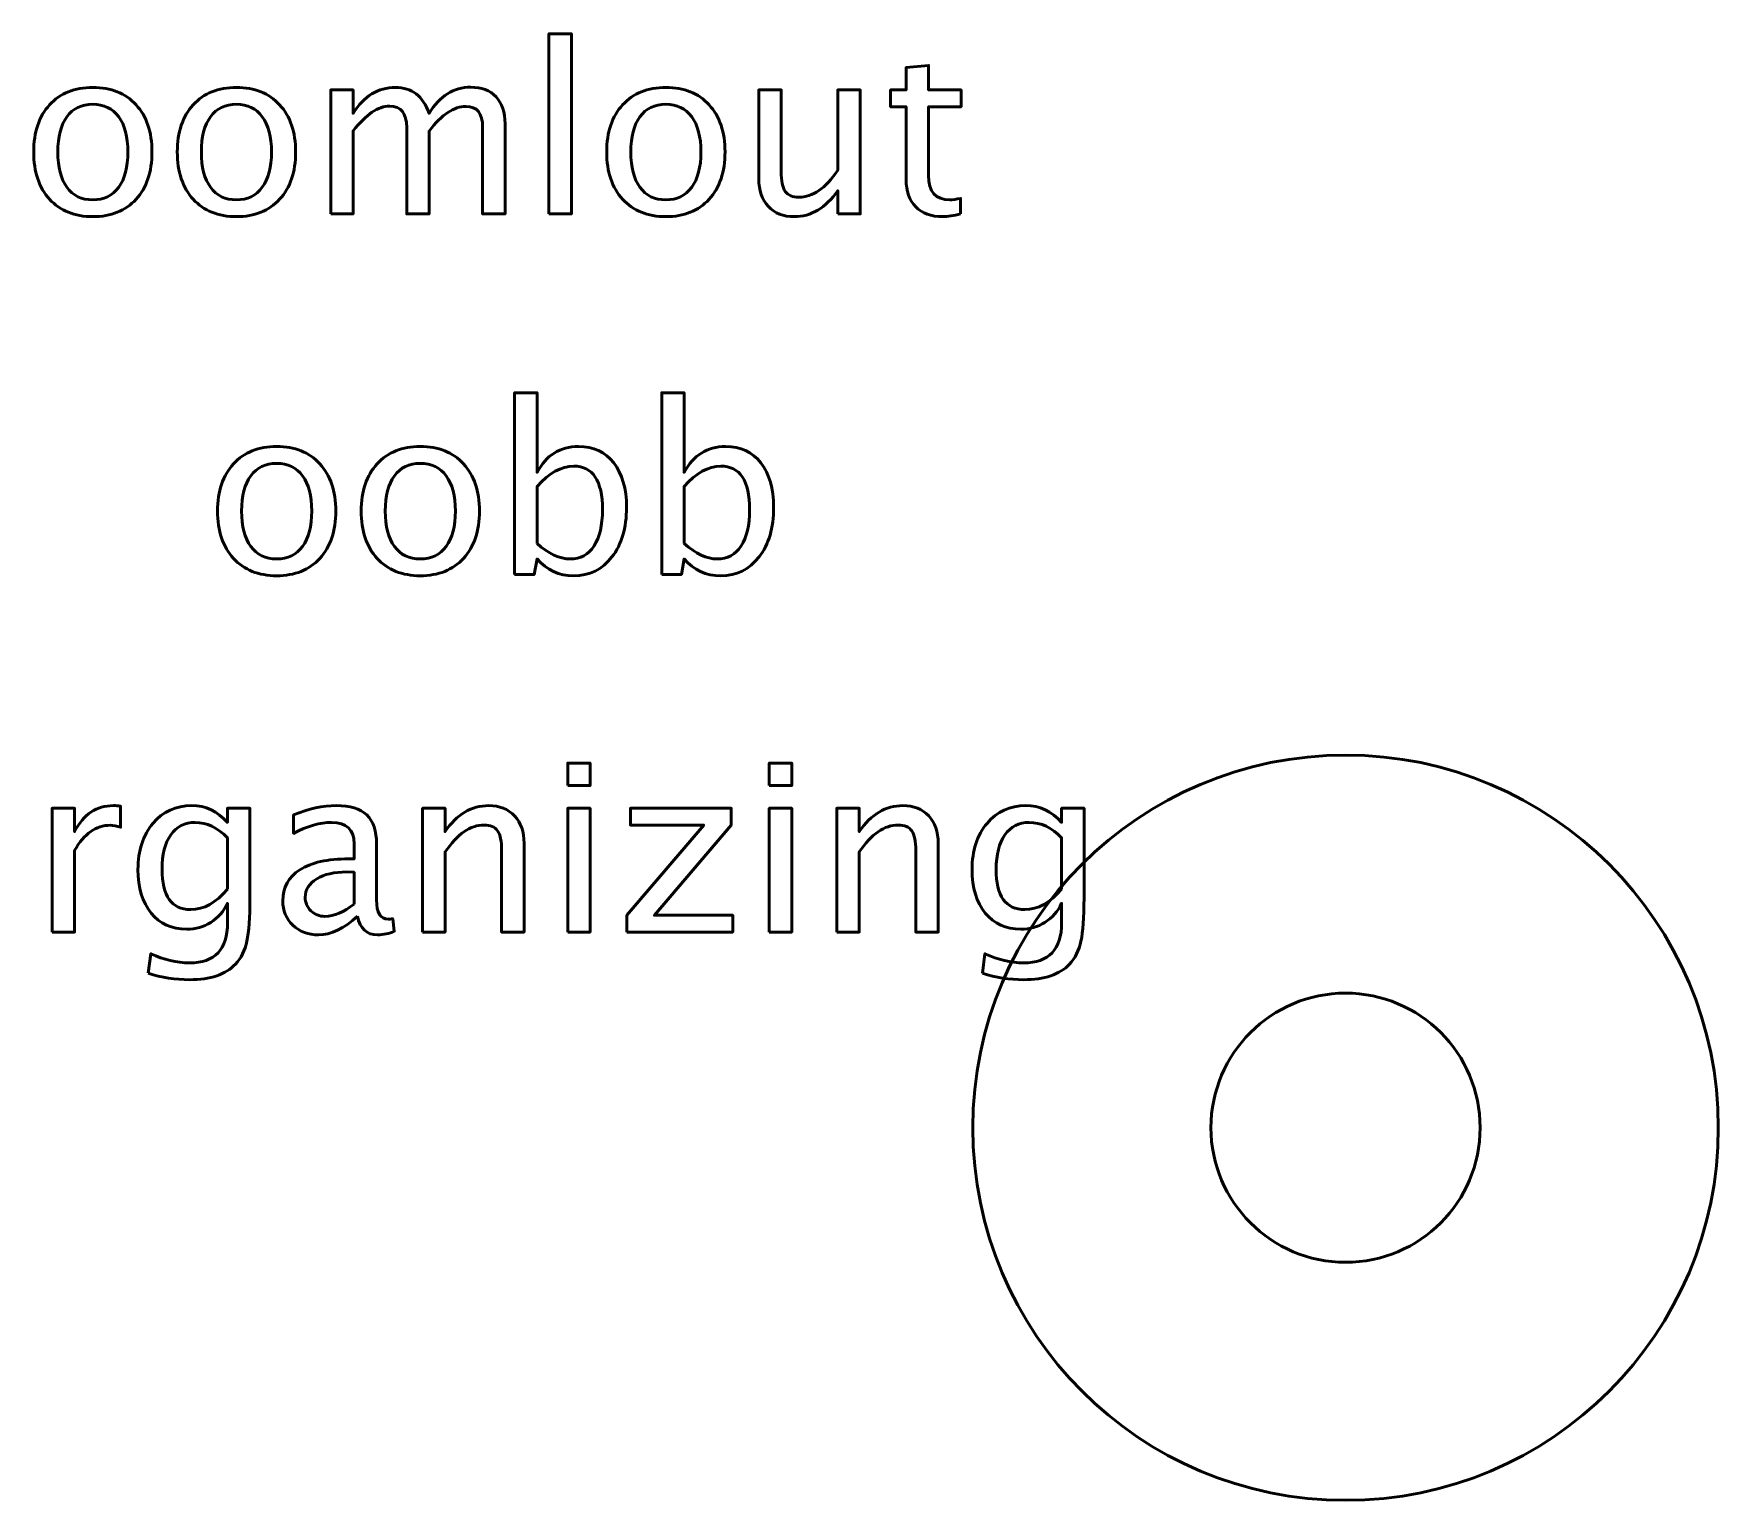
# Model space of a CAD drawing. Header units: centimetres. Extents: x -142 to 94, y -75 to 149.
# Drawn here: x -33.168 to -29.1, y -3.9 to -0.357 of the extents above; entities that cross this region are included whole.
import ezdxf

# ---------------------------------------------------------------- set-up
doc = ezdxf.new("R2010")
doc.units = ezdxf.units.CM
doc.header["$MEASUREMENT"] = 0
doc.layers.add('Layer 1', color=7, linetype='Continuous')

msp = doc.modelspace()

# ---------------------------------------------------------------- linework, layer by layer
at = {"layer": 'Layer 1', "color": 4, "lineweight": 53}
for centre, major_axis in [((-29.99997, -3.00001), (0, 0.90001)), ((-29.99997, -3.00001), (0, 0.90001)), ((-29.99998, -3), (0, 0.325))]:
    msp.add_ellipse(centre, major_axis=major_axis, ratio=1, dxfattribs=at)
at = {"layer": 'Layer 1', "color": 5, "lineweight": 53}
for points, knots in [([(-31.92341, -0.79267), (-31.92341, -0.79267), (-31.92341, -0.35749), (-31.92341, -0.35749), (-31.92341, -0.35749), (-31.92341, -0.35749), (-31.86923, -0.35749), (-31.86923, -0.35749), (-31.86923, -0.35749), (-31.86923, -0.35749), (-31.86923, -0.79267), (-31.86923, -0.79267), (-31.86923, -0.79267), (-31.86923, -0.79267), (-31.92341, -0.79267), (-31.92341, -0.79267)], [0, 0, 0, 0, 0.2, 0.2, 0.2, 0.2, 0.4, 0.4, 0.4, 0.4, 0.6, 0.6, 0.6, 0.6, 1, 1, 1, 1]), ([(-30.92944, -0.79258), (-30.94619, -0.79719), (-30.96077, -0.79944), (-30.97309, -0.79944), (-30.97309, -0.79944), (-31.00075, -0.79944), (-31.02229, -0.79154), (-31.03772, -0.77574), (-31.03772, -0.77574), (-31.05324, -0.75993), (-31.06096, -0.73801), (-31.06096, -0.70989), (-31.06096, -0.70989), (-31.06096, -0.70989), (-31.06096, -0.53416), (-31.06096, -0.53416), (-31.06096, -0.53416), (-31.06096, -0.53416), (-31.0984, -0.53416), (-31.0984, -0.53416), (-31.0984, -0.53416), (-31.0984, -0.53416), (-31.0984, -0.49352), (-31.0984, -0.49352), (-31.0984, -0.49352), (-31.0984, -0.49352), (-31.06096, -0.49352), (-31.06096, -0.49352), (-31.06096, -0.49352), (-31.06096, -0.49352), (-31.06096, -0.43942), (-31.06096, -0.43942), (-31.06096, -0.43942), (-31.06096, -0.43942), (-31.00677, -0.43425), (-31.00677, -0.43425), (-31.00677, -0.43425), (-31.00677, -0.43425), (-31.00677, -0.49352), (-31.00677, -0.49352), (-31.00677, -0.49352), (-31.00677, -0.49352), (-30.92831, -0.49352), (-30.92831, -0.49352), (-30.92831, -0.49352), (-30.92831, -0.49352), (-30.92831, -0.53416), (-30.92831, -0.53416), (-30.92831, -0.53416), (-30.92831, -0.53416), (-31.00677, -0.53416), (-31.00677, -0.53416), (-31.00677, -0.53416), (-31.00677, -0.53416), (-31.00677, -0.7001), (-31.00677, -0.7001), (-31.00677, -0.7001), (-31.00677, -0.73924), (-30.98974, -0.7588), (-30.95578, -0.7588), (-30.95578, -0.7588), (-30.94854, -0.7588), (-30.93979, -0.75758), (-30.92944, -0.75523), (-30.92944, -0.75523), (-30.92944, -0.75523), (-30.92944, -0.79258), (-30.92944, -0.79258)], [0, 0, 0, 0, 0.0555556, 0.0555556, 0.0555556, 0.0555556, 0.1111111, 0.1111111, 0.1111111, 0.1111111, 0.1666667, 0.1666667, 0.1666667, 0.1666667, 0.2222222, 0.2222222, 0.2222222, 0.2222222, 0.2777778, 0.2777778, 0.2777778, 0.2777778, 0.3333333, 0.3333333, 0.3333333, 0.3333333, 0.3888889, 0.3888889, 0.3888889, 0.3888889, 0.4444444, 0.4444444, 0.4444444, 0.4444444, 0.5, 0.5, 0.5, 0.5, 0.5555556, 0.5555556, 0.5555556, 0.5555556, 0.6111111, 0.6111111, 0.6111111, 0.6111111, 0.6666667, 0.6666667, 0.6666667, 0.6666667, 0.7222222, 0.7222222, 0.7222222, 0.7222222, 0.7777778, 0.7777778, 0.7777778, 0.7777778, 0.8333333, 0.8333333, 0.8333333, 0.8333333, 0.8888889, 0.8888889, 0.8888889, 0.8888889, 1, 1, 1, 1]), ([(-33.02482, -0.79944), (-33.06875, -0.79944), (-33.10356, -0.78543), (-33.12914, -0.75739), (-33.12914, -0.75739), (-33.15483, -0.72936), (-33.16762, -0.69126), (-33.16762, -0.64319), (-33.16762, -0.64319), (-33.16762, -0.59521), (-33.15483, -0.5572), (-33.12914, -0.52926), (-33.12914, -0.52926), (-33.10356, -0.50132), (-33.06875, -0.48731), (-33.02482, -0.48731), (-33.02482, -0.48731), (-32.98088, -0.48731), (-32.94608, -0.50132), (-32.92049, -0.52926), (-32.92049, -0.52926), (-32.89481, -0.5572), (-32.88201, -0.59521), (-32.88201, -0.64319), (-32.88201, -0.64319), (-32.88201, -0.69126), (-32.89481, -0.72936), (-32.92049, -0.75739), (-32.92049, -0.75739), (-32.94608, -0.78543), (-32.98088, -0.79944), (-33.02482, -0.79944)], [0, 0, 0, 0, 0.1111111, 0.1111111, 0.1111111, 0.1111111, 0.2222222, 0.2222222, 0.2222222, 0.2222222, 0.3333333, 0.3333333, 0.3333333, 0.3333333, 0.4444444, 0.4444444, 0.4444444, 0.4444444, 0.5555556, 0.5555556, 0.5555556, 0.5555556, 0.6666667, 0.6666667, 0.6666667, 0.6666667, 0.7777778, 0.7777778, 0.7777778, 0.7777778, 1, 1, 1, 1]), ([(-32.67807, -0.79944), (-32.722, -0.79944), (-32.75681, -0.78543), (-32.78239, -0.75739), (-32.78239, -0.75739), (-32.80808, -0.72936), (-32.82087, -0.69126), (-32.82087, -0.64319), (-32.82087, -0.64319), (-32.82087, -0.59521), (-32.80808, -0.5572), (-32.78239, -0.52926), (-32.78239, -0.52926), (-32.75681, -0.50132), (-32.722, -0.48731), (-32.67807, -0.48731), (-32.67807, -0.48731), (-32.63413, -0.48731), (-32.59933, -0.50132), (-32.57374, -0.52926), (-32.57374, -0.52926), (-32.54806, -0.5572), (-32.53526, -0.59521), (-32.53526, -0.64319), (-32.53526, -0.64319), (-32.53526, -0.69126), (-32.54806, -0.72936), (-32.57374, -0.75739), (-32.57374, -0.75739), (-32.59933, -0.78543), (-32.63413, -0.79944), (-32.67807, -0.79944)], [0, 0, 0, 0, 0.1111111, 0.1111111, 0.1111111, 0.1111111, 0.2222222, 0.2222222, 0.2222222, 0.2222222, 0.3333333, 0.3333333, 0.3333333, 0.3333333, 0.4444444, 0.4444444, 0.4444444, 0.4444444, 0.5555556, 0.5555556, 0.5555556, 0.5555556, 0.6666667, 0.6666667, 0.6666667, 0.6666667, 0.7777778, 0.7777778, 0.7777778, 0.7777778, 1, 1, 1, 1]), ([(-32.45041, -0.79267), (-32.45041, -0.79267), (-32.45041, -0.49352), (-32.45041, -0.49352), (-32.45041, -0.49352), (-32.45041, -0.49352), (-32.39623, -0.49352), (-32.39623, -0.49352), (-32.39623, -0.49352), (-32.39623, -0.49352), (-32.39623, -0.55005), (-32.39623, -0.55005), (-32.39623, -0.55005), (-32.36979, -0.50819), (-32.33593, -0.48731), (-32.29444, -0.48731), (-32.29444, -0.48731), (-32.25446, -0.48731), (-32.22727, -0.50819), (-32.21278, -0.55005), (-32.21278, -0.55005), (-32.1871, -0.50782), (-32.15361, -0.48674), (-32.1125, -0.48674), (-32.1125, -0.48674), (-32.08626, -0.48674), (-32.06584, -0.49446), (-32.05126, -0.50998), (-32.05126, -0.50998), (-32.03668, -0.5255), (-32.02934, -0.54723), (-32.02934, -0.57517), (-32.02934, -0.57517), (-32.02934, -0.57517), (-32.02934, -0.79267), (-32.02934, -0.79267), (-32.02934, -0.79267), (-32.02934, -0.79267), (-32.08353, -0.79267), (-32.08353, -0.79267), (-32.08353, -0.79267), (-32.08353, -0.79267), (-32.08353, -0.58411), (-32.08353, -0.58411), (-32.08353, -0.58411), (-32.08353, -0.55005), (-32.09707, -0.53303), (-32.12417, -0.53303), (-32.12417, -0.53303), (-32.1523, -0.53303), (-32.18183, -0.55288), (-32.21278, -0.59267), (-32.21278, -0.59267), (-32.21278, -0.59267), (-32.21278, -0.79267), (-32.21278, -0.79267), (-32.21278, -0.79267), (-32.21278, -0.79267), (-32.26697, -0.79267), (-32.26697, -0.79267), (-32.26697, -0.79267), (-32.26697, -0.79267), (-32.26697, -0.58392), (-32.26697, -0.58392), (-32.26697, -0.58392), (-32.26697, -0.54958), (-32.28071, -0.53246), (-32.30827, -0.53246), (-32.30827, -0.53246), (-32.33564, -0.53246), (-32.365, -0.55241), (-32.39623, -0.59239), (-32.39623, -0.59239), (-32.39623, -0.59239), (-32.39623, -0.79267), (-32.39623, -0.79267), (-32.39623, -0.79267), (-32.39623, -0.79267), (-32.45041, -0.79267), (-32.45041, -0.79267)], [0, 0, 0, 0, 0.047619, 0.047619, 0.047619, 0.047619, 0.0952381, 0.0952381, 0.0952381, 0.0952381, 0.1428571, 0.1428571, 0.1428571, 0.1428571, 0.1904762, 0.1904762, 0.1904762, 0.1904762, 0.2380952, 0.2380952, 0.2380952, 0.2380952, 0.2857143, 0.2857143, 0.2857143, 0.2857143, 0.3333333, 0.3333333, 0.3333333, 0.3333333, 0.3809524, 0.3809524, 0.3809524, 0.3809524, 0.4285714, 0.4285714, 0.4285714, 0.4285714, 0.4761905, 0.4761905, 0.4761905, 0.4761905, 0.5238095, 0.5238095, 0.5238095, 0.5238095, 0.5714286, 0.5714286, 0.5714286, 0.5714286, 0.6190476, 0.6190476, 0.6190476, 0.6190476, 0.6666667, 0.6666667, 0.6666667, 0.6666667, 0.7142857, 0.7142857, 0.7142857, 0.7142857, 0.7619048, 0.7619048, 0.7619048, 0.7619048, 0.8095238, 0.8095238, 0.8095238, 0.8095238, 0.8571429, 0.8571429, 0.8571429, 0.8571429, 0.9047619, 0.9047619, 0.9047619, 0.9047619, 1, 1, 1, 1]), ([(-31.6412, -0.79944), (-31.68513, -0.79944), (-31.71994, -0.78543), (-31.74552, -0.75739), (-31.74552, -0.75739), (-31.77121, -0.72936), (-31.784, -0.69126), (-31.784, -0.64319), (-31.784, -0.64319), (-31.784, -0.59521), (-31.77121, -0.5572), (-31.74552, -0.52926), (-31.74552, -0.52926), (-31.71994, -0.50132), (-31.68513, -0.48731), (-31.6412, -0.48731), (-31.6412, -0.48731), (-31.59726, -0.48731), (-31.56246, -0.50132), (-31.53687, -0.52926), (-31.53687, -0.52926), (-31.51119, -0.5572), (-31.49839, -0.59521), (-31.49839, -0.64319), (-31.49839, -0.64319), (-31.49839, -0.69126), (-31.51119, -0.72936), (-31.53687, -0.75739), (-31.53687, -0.75739), (-31.56246, -0.78543), (-31.59726, -0.79944), (-31.6412, -0.79944)], [0, 0, 0, 0, 0.1111111, 0.1111111, 0.1111111, 0.1111111, 0.2222222, 0.2222222, 0.2222222, 0.2222222, 0.3333333, 0.3333333, 0.3333333, 0.3333333, 0.4444444, 0.4444444, 0.4444444, 0.4444444, 0.5555556, 0.5555556, 0.5555556, 0.5555556, 0.6666667, 0.6666667, 0.6666667, 0.6666667, 0.7777778, 0.7777778, 0.7777778, 0.7777778, 1, 1, 1, 1]), ([(-33.02491, -0.7588), (-32.9981, -0.7588), (-32.97722, -0.74874), (-32.96235, -0.72851), (-32.96235, -0.72851), (-32.94758, -0.70838), (-32.94015, -0.67988), (-32.94015, -0.64319), (-32.94015, -0.64319), (-32.94015, -0.60659), (-32.94758, -0.57818), (-32.96235, -0.55805), (-32.96235, -0.55805), (-32.97722, -0.53801), (-32.9981, -0.52795), (-33.02491, -0.52795), (-33.02491, -0.52795), (-33.05182, -0.52795), (-33.0727, -0.53801), (-33.08738, -0.55805), (-33.08738, -0.55805), (-33.10215, -0.57818), (-33.10948, -0.60659), (-33.10948, -0.64319), (-33.10948, -0.64319), (-33.10948, -0.67988), (-33.10215, -0.70838), (-33.08738, -0.72851), (-33.08738, -0.72851), (-33.0727, -0.74874), (-33.05182, -0.7588), (-33.02491, -0.7588)], [0, 0, 0, 0, 0.1111111, 0.1111111, 0.1111111, 0.1111111, 0.2222222, 0.2222222, 0.2222222, 0.2222222, 0.3333333, 0.3333333, 0.3333333, 0.3333333, 0.4444444, 0.4444444, 0.4444444, 0.4444444, 0.5555556, 0.5555556, 0.5555556, 0.5555556, 0.6666667, 0.6666667, 0.6666667, 0.6666667, 0.7777778, 0.7777778, 0.7777778, 0.7777778, 1, 1, 1, 1]), ([(-32.67816, -0.7588), (-32.65135, -0.7588), (-32.63047, -0.74874), (-32.6156, -0.72851), (-32.6156, -0.72851), (-32.60083, -0.70838), (-32.5934, -0.67988), (-32.5934, -0.64319), (-32.5934, -0.64319), (-32.5934, -0.60659), (-32.60083, -0.57818), (-32.6156, -0.55805), (-32.6156, -0.55805), (-32.63047, -0.53801), (-32.65135, -0.52795), (-32.67816, -0.52795), (-32.67816, -0.52795), (-32.70507, -0.52795), (-32.72595, -0.53801), (-32.74063, -0.55805), (-32.74063, -0.55805), (-32.7554, -0.57818), (-32.76273, -0.60659), (-32.76273, -0.64319), (-32.76273, -0.64319), (-32.76273, -0.67988), (-32.7554, -0.70838), (-32.74063, -0.72851), (-32.74063, -0.72851), (-32.72595, -0.74874), (-32.70507, -0.7588), (-32.67816, -0.7588)], [0, 0, 0, 0, 0.1111111, 0.1111111, 0.1111111, 0.1111111, 0.2222222, 0.2222222, 0.2222222, 0.2222222, 0.3333333, 0.3333333, 0.3333333, 0.3333333, 0.4444444, 0.4444444, 0.4444444, 0.4444444, 0.5555556, 0.5555556, 0.5555556, 0.5555556, 0.6666667, 0.6666667, 0.6666667, 0.6666667, 0.7777778, 0.7777778, 0.7777778, 0.7777778, 1, 1, 1, 1]), ([(-31.64129, -0.7588), (-31.61448, -0.7588), (-31.5936, -0.74874), (-31.57873, -0.72851), (-31.57873, -0.72851), (-31.56396, -0.70838), (-31.55653, -0.67988), (-31.55653, -0.64319), (-31.55653, -0.64319), (-31.55653, -0.60659), (-31.56396, -0.57818), (-31.57873, -0.55805), (-31.57873, -0.55805), (-31.5936, -0.53801), (-31.61448, -0.52795), (-31.64129, -0.52795), (-31.64129, -0.52795), (-31.6682, -0.52795), (-31.68908, -0.53801), (-31.70376, -0.55805), (-31.70376, -0.55805), (-31.71853, -0.57818), (-31.72586, -0.60659), (-31.72586, -0.64319), (-31.72586, -0.64319), (-31.72586, -0.67988), (-31.71853, -0.70838), (-31.70376, -0.72851), (-31.70376, -0.72851), (-31.68908, -0.74874), (-31.6682, -0.7588), (-31.64129, -0.7588)], [0, 0, 0, 0, 0.1111111, 0.1111111, 0.1111111, 0.1111111, 0.2222222, 0.2222222, 0.2222222, 0.2222222, 0.3333333, 0.3333333, 0.3333333, 0.3333333, 0.4444444, 0.4444444, 0.4444444, 0.4444444, 0.5555556, 0.5555556, 0.5555556, 0.5555556, 0.6666667, 0.6666667, 0.6666667, 0.6666667, 0.7777778, 0.7777778, 0.7777778, 0.7777778, 1, 1, 1, 1]), ([(-31.22615, -0.79267), (-31.22615, -0.79267), (-31.22615, -0.73641), (-31.22615, -0.73641), (-31.22615, -0.73641), (-31.25503, -0.77846), (-31.29012, -0.79944), (-31.33132, -0.79944), (-31.33132, -0.79944), (-31.35748, -0.79944), (-31.37827, -0.79126), (-31.39369, -0.7748), (-31.39369, -0.7748), (-31.40922, -0.75833), (-31.41693, -0.73623), (-31.41693, -0.70829), (-31.41693, -0.70829), (-31.41693, -0.70829), (-31.41693, -0.49352), (-31.41693, -0.49352), (-31.41693, -0.49352), (-31.41693, -0.49352), (-31.36274, -0.49352), (-31.36274, -0.49352), (-31.36274, -0.49352), (-31.36274, -0.49352), (-31.36274, -0.6906), (-31.36274, -0.6906), (-31.36274, -0.6906), (-31.36274, -0.71308), (-31.35945, -0.72898), (-31.35296, -0.73839), (-31.35296, -0.73839), (-31.34638, -0.74789), (-31.33546, -0.75259), (-31.32013, -0.75259), (-31.32013, -0.75259), (-31.28702, -0.75259), (-31.25559, -0.73086), (-31.22615, -0.68731), (-31.22615, -0.68731), (-31.22615, -0.68731), (-31.22615, -0.49352), (-31.22615, -0.49352), (-31.22615, -0.49352), (-31.22615, -0.49352), (-31.17196, -0.49352), (-31.17196, -0.49352), (-31.17196, -0.49352), (-31.17196, -0.49352), (-31.17196, -0.79267), (-31.17196, -0.79267), (-31.17196, -0.79267), (-31.17196, -0.79267), (-31.22615, -0.79267), (-31.22615, -0.79267)], [0, 0, 0, 0, 0.0666667, 0.0666667, 0.0666667, 0.0666667, 0.1333333, 0.1333333, 0.1333333, 0.1333333, 0.2, 0.2, 0.2, 0.2, 0.2666667, 0.2666667, 0.2666667, 0.2666667, 0.3333333, 0.3333333, 0.3333333, 0.3333333, 0.4, 0.4, 0.4, 0.4, 0.4666667, 0.4666667, 0.4666667, 0.4666667, 0.5333333, 0.5333333, 0.5333333, 0.5333333, 0.6, 0.6, 0.6, 0.6, 0.6666667, 0.6666667, 0.6666667, 0.6666667, 0.7333333, 0.7333333, 0.7333333, 0.7333333, 0.8, 0.8, 0.8, 0.8, 0.8666667, 0.8666667, 0.8666667, 0.8666667, 1, 1, 1, 1]), ([(-32.00648, -1.66341), (-32.00648, -1.66341), (-32.00648, -1.22484), (-32.00648, -1.22484), (-32.00648, -1.22484), (-32.00648, -1.22484), (-31.9523, -1.22484), (-31.9523, -1.22484), (-31.9523, -1.22484), (-31.9523, -1.22484), (-31.9523, -1.4174), (-31.9523, -1.4174), (-31.9523, -1.4174), (-31.9301, -1.37554), (-31.8967, -1.35466), (-31.8522, -1.35466), (-31.8522, -1.35466), (-31.81617, -1.35466), (-31.78786, -1.36773), (-31.76716, -1.39398), (-31.76716, -1.39398), (-31.74647, -1.42023), (-31.73612, -1.45607), (-31.73612, -1.50151), (-31.73612, -1.50151), (-31.73612, -1.55099), (-31.74788, -1.59097), (-31.7713, -1.62126), (-31.7713, -1.62126), (-31.79472, -1.65165), (-31.82558, -1.66679), (-31.86377, -1.66679), (-31.86377, -1.66679), (-31.89924, -1.66679), (-31.92878, -1.65325), (-31.9523, -1.62606), (-31.9523, -1.62606), (-31.9523, -1.62606), (-31.95888, -1.66341), (-31.95888, -1.66341), (-31.95888, -1.66341), (-31.95888, -1.66341), (-32.00648, -1.66341), (-32.00648, -1.66341)], [0, 0, 0, 0, 0.0833333, 0.0833333, 0.0833333, 0.0833333, 0.1666667, 0.1666667, 0.1666667, 0.1666667, 0.25, 0.25, 0.25, 0.25, 0.3333333, 0.3333333, 0.3333333, 0.3333333, 0.4166667, 0.4166667, 0.4166667, 0.4166667, 0.5, 0.5, 0.5, 0.5, 0.5833333, 0.5833333, 0.5833333, 0.5833333, 0.6666667, 0.6666667, 0.6666667, 0.6666667, 0.75, 0.75, 0.75, 0.75, 0.8333333, 0.8333333, 0.8333333, 0.8333333, 1, 1, 1, 1]), ([(-31.65126, -1.66341), (-31.65126, -1.66341), (-31.65126, -1.22484), (-31.65126, -1.22484), (-31.65126, -1.22484), (-31.65126, -1.22484), (-31.59708, -1.22484), (-31.59708, -1.22484), (-31.59708, -1.22484), (-31.59708, -1.22484), (-31.59708, -1.4174), (-31.59708, -1.4174), (-31.59708, -1.4174), (-31.57488, -1.37554), (-31.54148, -1.35466), (-31.49698, -1.35466), (-31.49698, -1.35466), (-31.46095, -1.35466), (-31.43264, -1.36773), (-31.41194, -1.39398), (-31.41194, -1.39398), (-31.39125, -1.42023), (-31.3809, -1.45607), (-31.3809, -1.50151), (-31.3809, -1.50151), (-31.3809, -1.55099), (-31.39266, -1.59097), (-31.41608, -1.62126), (-31.41608, -1.62126), (-31.4395, -1.65165), (-31.47036, -1.66679), (-31.50855, -1.66679), (-31.50855, -1.66679), (-31.54402, -1.66679), (-31.57356, -1.65325), (-31.59708, -1.62606), (-31.59708, -1.62606), (-31.59708, -1.62606), (-31.60366, -1.66341), (-31.60366, -1.66341), (-31.60366, -1.66341), (-31.60366, -1.66341), (-31.65126, -1.66341), (-31.65126, -1.66341)], [0, 0, 0, 0, 0.0833333, 0.0833333, 0.0833333, 0.0833333, 0.1666667, 0.1666667, 0.1666667, 0.1666667, 0.25, 0.25, 0.25, 0.25, 0.3333333, 0.3333333, 0.3333333, 0.3333333, 0.4166667, 0.4166667, 0.4166667, 0.4166667, 0.5, 0.5, 0.5, 0.5, 0.5833333, 0.5833333, 0.5833333, 0.5833333, 0.6666667, 0.6666667, 0.6666667, 0.6666667, 0.75, 0.75, 0.75, 0.75, 0.8333333, 0.8333333, 0.8333333, 0.8333333, 1, 1, 1, 1]), ([(-32.58089, -1.66679), (-32.62482, -1.66679), (-32.65963, -1.65278), (-32.68521, -1.62474), (-32.68521, -1.62474), (-32.7109, -1.59671), (-32.72369, -1.55861), (-32.72369, -1.51054), (-32.72369, -1.51054), (-32.72369, -1.46256), (-32.7109, -1.42455), (-32.68521, -1.39661), (-32.68521, -1.39661), (-32.65963, -1.36867), (-32.62482, -1.35466), (-32.58089, -1.35466), (-32.58089, -1.35466), (-32.53695, -1.35466), (-32.50215, -1.36867), (-32.47656, -1.39661), (-32.47656, -1.39661), (-32.45088, -1.42455), (-32.43808, -1.46256), (-32.43808, -1.51054), (-32.43808, -1.51054), (-32.43808, -1.55861), (-32.45088, -1.59671), (-32.47656, -1.62474), (-32.47656, -1.62474), (-32.50215, -1.65278), (-32.53695, -1.66679), (-32.58089, -1.66679)], [0, 0, 0, 0, 0.1111111, 0.1111111, 0.1111111, 0.1111111, 0.2222222, 0.2222222, 0.2222222, 0.2222222, 0.3333333, 0.3333333, 0.3333333, 0.3333333, 0.4444444, 0.4444444, 0.4444444, 0.4444444, 0.5555556, 0.5555556, 0.5555556, 0.5555556, 0.6666667, 0.6666667, 0.6666667, 0.6666667, 0.7777778, 0.7777778, 0.7777778, 0.7777778, 1, 1, 1, 1]), ([(-32.23414, -1.66679), (-32.27807, -1.66679), (-32.31288, -1.65278), (-32.33846, -1.62474), (-32.33846, -1.62474), (-32.36415, -1.59671), (-32.37694, -1.55861), (-32.37694, -1.51054), (-32.37694, -1.51054), (-32.37694, -1.46256), (-32.36415, -1.42455), (-32.33846, -1.39661), (-32.33846, -1.39661), (-32.31288, -1.36867), (-32.27807, -1.35466), (-32.23414, -1.35466), (-32.23414, -1.35466), (-32.1902, -1.35466), (-32.1554, -1.36867), (-32.12981, -1.39661), (-32.12981, -1.39661), (-32.10413, -1.42455), (-32.09133, -1.46256), (-32.09133, -1.51054), (-32.09133, -1.51054), (-32.09133, -1.55861), (-32.10413, -1.59671), (-32.12981, -1.62474), (-32.12981, -1.62474), (-32.1554, -1.65278), (-32.1902, -1.66679), (-32.23414, -1.66679)], [0, 0, 0, 0, 0.1111111, 0.1111111, 0.1111111, 0.1111111, 0.2222222, 0.2222222, 0.2222222, 0.2222222, 0.3333333, 0.3333333, 0.3333333, 0.3333333, 0.4444444, 0.4444444, 0.4444444, 0.4444444, 0.5555556, 0.5555556, 0.5555556, 0.5555556, 0.6666667, 0.6666667, 0.6666667, 0.6666667, 0.7777778, 0.7777778, 0.7777778, 0.7777778, 1, 1, 1, 1]), ([(-32.58098, -1.62615), (-32.55417, -1.62615), (-32.53329, -1.61609), (-32.51842, -1.59586), (-32.51842, -1.59586), (-32.50365, -1.57573), (-32.49622, -1.54723), (-32.49622, -1.51054), (-32.49622, -1.51054), (-32.49622, -1.47394), (-32.50365, -1.44553), (-32.51842, -1.4254), (-32.51842, -1.4254), (-32.53329, -1.40536), (-32.55417, -1.3953), (-32.58098, -1.3953), (-32.58098, -1.3953), (-32.60789, -1.3953), (-32.62877, -1.40536), (-32.64345, -1.4254), (-32.64345, -1.4254), (-32.65822, -1.44553), (-32.66555, -1.47394), (-32.66555, -1.51054), (-32.66555, -1.51054), (-32.66555, -1.54723), (-32.65822, -1.57573), (-32.64345, -1.59586), (-32.64345, -1.59586), (-32.62877, -1.61609), (-32.60789, -1.62615), (-32.58098, -1.62615)], [0, 0, 0, 0, 0.1111111, 0.1111111, 0.1111111, 0.1111111, 0.2222222, 0.2222222, 0.2222222, 0.2222222, 0.3333333, 0.3333333, 0.3333333, 0.3333333, 0.4444444, 0.4444444, 0.4444444, 0.4444444, 0.5555556, 0.5555556, 0.5555556, 0.5555556, 0.6666667, 0.6666667, 0.6666667, 0.6666667, 0.7777778, 0.7777778, 0.7777778, 0.7777778, 1, 1, 1, 1]), ([(-32.23423, -1.62615), (-32.20742, -1.62615), (-32.18654, -1.61609), (-32.17167, -1.59586), (-32.17167, -1.59586), (-32.1569, -1.57573), (-32.14947, -1.54723), (-32.14947, -1.51054), (-32.14947, -1.51054), (-32.14947, -1.47394), (-32.1569, -1.44553), (-32.17167, -1.4254), (-32.17167, -1.4254), (-32.18654, -1.40536), (-32.20742, -1.3953), (-32.23423, -1.3953), (-32.23423, -1.3953), (-32.26114, -1.3953), (-32.28202, -1.40536), (-32.2967, -1.4254), (-32.2967, -1.4254), (-32.31147, -1.44553), (-32.3188, -1.47394), (-32.3188, -1.51054), (-32.3188, -1.51054), (-32.3188, -1.54723), (-32.31147, -1.57573), (-32.2967, -1.59586), (-32.2967, -1.59586), (-32.28202, -1.61609), (-32.26114, -1.62615), (-32.23423, -1.62615)], [0, 0, 0, 0, 0.1111111, 0.1111111, 0.1111111, 0.1111111, 0.2222222, 0.2222222, 0.2222222, 0.2222222, 0.3333333, 0.3333333, 0.3333333, 0.3333333, 0.4444444, 0.4444444, 0.4444444, 0.4444444, 0.5555556, 0.5555556, 0.5555556, 0.5555556, 0.6666667, 0.6666667, 0.6666667, 0.6666667, 0.7777778, 0.7777778, 0.7777778, 0.7777778, 1, 1, 1, 1]), ([(-31.9523, -1.58871), (-31.92436, -1.61364), (-31.89773, -1.62615), (-31.87243, -1.62615), (-31.87243, -1.62615), (-31.8475, -1.62615), (-31.82821, -1.61571), (-31.81467, -1.59492), (-31.81467, -1.59492), (-31.80103, -1.57413), (-31.79425, -1.54487), (-31.79425, -1.50706), (-31.79425, -1.50706), (-31.79425, -1.43707), (-31.8174, -1.40207), (-31.86368, -1.40207), (-31.86368, -1.40207), (-31.89397, -1.40207), (-31.92351, -1.41844), (-31.9523, -1.45127), (-31.9523, -1.45127), (-31.9523, -1.45127), (-31.9523, -1.58871), (-31.9523, -1.58871)], [0, 0, 0, 0, 0.1428571, 0.1428571, 0.1428571, 0.1428571, 0.2857143, 0.2857143, 0.2857143, 0.2857143, 0.4285714, 0.4285714, 0.4285714, 0.4285714, 0.5714286, 0.5714286, 0.5714286, 0.5714286, 0.7142857, 0.7142857, 0.7142857, 0.7142857, 1, 1, 1, 1]), ([(-31.59708, -1.58871), (-31.56914, -1.61364), (-31.54251, -1.62615), (-31.51721, -1.62615), (-31.51721, -1.62615), (-31.49228, -1.62615), (-31.47299, -1.61571), (-31.45945, -1.59492), (-31.45945, -1.59492), (-31.44581, -1.57413), (-31.43903, -1.54487), (-31.43903, -1.50706), (-31.43903, -1.50706), (-31.43903, -1.43707), (-31.46218, -1.40207), (-31.50846, -1.40207), (-31.50846, -1.40207), (-31.53875, -1.40207), (-31.56829, -1.41844), (-31.59708, -1.45127), (-31.59708, -1.45127), (-31.59708, -1.45127), (-31.59708, -1.58871), (-31.59708, -1.58871)], [0, 0, 0, 0, 0.1428571, 0.1428571, 0.1428571, 0.1428571, 0.2857143, 0.2857143, 0.2857143, 0.2857143, 0.4285714, 0.4285714, 0.4285714, 0.4285714, 0.5714286, 0.5714286, 0.5714286, 0.5714286, 0.7142857, 0.7142857, 0.7142857, 0.7142857, 1, 1, 1, 1]), ([(-31.87821, -2.17347), (-31.87821, -2.17347), (-31.87821, -2.11928), (-31.87821, -2.11928), (-31.87821, -2.11928), (-31.87821, -2.11928), (-31.82403, -2.11928), (-31.82403, -2.11928), (-31.82403, -2.11928), (-31.82403, -2.11928), (-31.82403, -2.17347), (-31.82403, -2.17347), (-31.82403, -2.17347), (-31.82403, -2.17347), (-31.87821, -2.17347), (-31.87821, -2.17347)], [0, 0, 0, 0, 0.2, 0.2, 0.2, 0.2, 0.4, 0.4, 0.4, 0.4, 0.6, 0.6, 0.6, 0.6, 1, 1, 1, 1]), ([(-31.39157, -2.17347), (-31.39157, -2.17347), (-31.39157, -2.11928), (-31.39157, -2.11928), (-31.39157, -2.11928), (-31.39157, -2.11928), (-31.33739, -2.11928), (-31.33739, -2.11928), (-31.33739, -2.11928), (-31.33739, -2.11928), (-31.33739, -2.17347), (-31.33739, -2.17347), (-31.33739, -2.17347), (-31.33739, -2.17347), (-31.39157, -2.17347), (-31.39157, -2.17347)], [0, 0, 0, 0, 0.2, 0.2, 0.2, 0.2, 0.4, 0.4, 0.4, 0.4, 0.6, 0.6, 0.6, 0.6, 1, 1, 1, 1]), ([(-33.12308, -2.52737), (-33.12308, -2.52737), (-33.12308, -2.22822), (-33.12308, -2.22822), (-33.12308, -2.22822), (-33.12308, -2.22822), (-33.0689, -2.22822), (-33.0689, -2.22822), (-33.0689, -2.22822), (-33.0689, -2.22822), (-33.0689, -2.28475), (-33.0689, -2.28475), (-33.0689, -2.28475), (-33.04735, -2.24289), (-33.01612, -2.22201), (-32.97511, -2.22201), (-32.97511, -2.22201), (-32.96956, -2.22201), (-32.96372, -2.22248), (-32.9577, -2.22342), (-32.9577, -2.22342), (-32.9577, -2.22342), (-32.9577, -2.27412), (-32.9577, -2.27412), (-32.9577, -2.27412), (-32.96711, -2.27102), (-32.97539, -2.26942), (-32.98254, -2.26942), (-32.98254, -2.26942), (-33.01697, -2.26942), (-33.04576, -2.28974), (-33.0689, -2.33047), (-33.0689, -2.33047), (-33.0689, -2.33047), (-33.0689, -2.52737), (-33.0689, -2.52737), (-33.0689, -2.52737), (-33.0689, -2.52737), (-33.12308, -2.52737), (-33.12308, -2.52737)], [0, 0, 0, 0, 0.0909091, 0.0909091, 0.0909091, 0.0909091, 0.1818182, 0.1818182, 0.1818182, 0.1818182, 0.2727273, 0.2727273, 0.2727273, 0.2727273, 0.3636364, 0.3636364, 0.3636364, 0.3636364, 0.4545455, 0.4545455, 0.4545455, 0.4545455, 0.5454545, 0.5454545, 0.5454545, 0.5454545, 0.6363636, 0.6363636, 0.6363636, 0.6363636, 0.7272727, 0.7272727, 0.7272727, 0.7272727, 0.8181818, 0.8181818, 0.8181818, 0.8181818, 1, 1, 1, 1]), ([(-32.891, -2.62671), (-32.891, -2.62671), (-32.88461, -2.57986), (-32.88461, -2.57986), (-32.88461, -2.57986), (-32.85319, -2.59454), (-32.82205, -2.60188), (-32.79129, -2.60188), (-32.79129, -2.60188), (-32.73023, -2.60188), (-32.69966, -2.56951), (-32.69966, -2.50489), (-32.69966, -2.50489), (-32.69966, -2.50489), (-32.69966, -2.45785), (-32.69966, -2.45785), (-32.69966, -2.45785), (-32.70907, -2.4777), (-32.72243, -2.49303), (-32.73983, -2.50404), (-32.73983, -2.50404), (-32.75723, -2.51505), (-32.77661, -2.5206), (-32.79797, -2.5206), (-32.79797, -2.5206), (-32.83418, -2.5206), (-32.86288, -2.50761), (-32.88404, -2.48165), (-32.88404, -2.48165), (-32.90521, -2.45569), (-32.91584, -2.4205), (-32.91584, -2.3761), (-32.91584, -2.3761), (-32.91584, -2.33066), (-32.9038, -2.2936), (-32.87972, -2.26491), (-32.87972, -2.26491), (-32.85554, -2.23631), (-32.8244, -2.22201), (-32.78611, -2.22201), (-32.78611, -2.22201), (-32.75262, -2.22201), (-32.72374, -2.23555), (-32.69966, -2.26274), (-32.69966, -2.26274), (-32.69966, -2.26274), (-32.69966, -2.22822), (-32.69966, -2.22822), (-32.69966, -2.22822), (-32.69966, -2.22822), (-32.64547, -2.22822), (-32.64547, -2.22822), (-32.64547, -2.22822), (-32.64547, -2.22822), (-32.64547, -2.44571), (-32.64547, -2.44571), (-32.64547, -2.44571), (-32.64547, -2.49247), (-32.64792, -2.52709), (-32.65281, -2.54957), (-32.65281, -2.54957), (-32.65761, -2.57205), (-32.66683, -2.59049), (-32.68019, -2.60479), (-32.68019, -2.60479), (-32.70389, -2.62991), (-32.74096, -2.64252), (-32.79129, -2.64252), (-32.79129, -2.64252), (-32.82581, -2.64252), (-32.85902, -2.63725), (-32.891, -2.62671)], [0, 0, 0, 0, 0.0526316, 0.0526316, 0.0526316, 0.0526316, 0.1052632, 0.1052632, 0.1052632, 0.1052632, 0.1578947, 0.1578947, 0.1578947, 0.1578947, 0.2105263, 0.2105263, 0.2105263, 0.2105263, 0.2631579, 0.2631579, 0.2631579, 0.2631579, 0.3157895, 0.3157895, 0.3157895, 0.3157895, 0.3684211, 0.3684211, 0.3684211, 0.3684211, 0.4210526, 0.4210526, 0.4210526, 0.4210526, 0.4736842, 0.4736842, 0.4736842, 0.4736842, 0.5263158, 0.5263158, 0.5263158, 0.5263158, 0.5789474, 0.5789474, 0.5789474, 0.5789474, 0.6315789, 0.6315789, 0.6315789, 0.6315789, 0.6842105, 0.6842105, 0.6842105, 0.6842105, 0.7368421, 0.7368421, 0.7368421, 0.7368421, 0.7894737, 0.7894737, 0.7894737, 0.7894737, 0.8421053, 0.8421053, 0.8421053, 0.8421053, 0.8947368, 0.8947368, 0.8947368, 0.8947368, 1, 1, 1, 1]), ([(-32.38602, -2.48927), (-32.41857, -2.51919), (-32.44989, -2.53414), (-32.48, -2.53414), (-32.48, -2.53414), (-32.50474, -2.53414), (-32.52534, -2.52643), (-32.54161, -2.51091), (-32.54161, -2.51091), (-32.55798, -2.49539), (-32.56617, -2.47582), (-32.56617, -2.45221), (-32.56617, -2.45221), (-32.56617, -2.41956), (-32.55243, -2.39444), (-32.52496, -2.37695), (-32.52496, -2.37695), (-32.49749, -2.35945), (-32.45808, -2.3507), (-32.40671, -2.3507), (-32.40671, -2.3507), (-32.40671, -2.3507), (-32.39401, -2.3507), (-32.39401, -2.3507), (-32.39401, -2.3507), (-32.39401, -2.3507), (-32.39401, -2.31467), (-32.39401, -2.31467), (-32.39401, -2.31467), (-32.39401, -2.27996), (-32.41208, -2.26265), (-32.44829, -2.26265), (-32.44829, -2.26265), (-32.47633, -2.26265), (-32.507, -2.27149), (-32.5402, -2.28918), (-32.5402, -2.28918), (-32.5402, -2.28918), (-32.5402, -2.24459), (-32.5402, -2.24459), (-32.5402, -2.24459), (-32.5037, -2.22953), (-32.46927, -2.22201), (-32.43701, -2.22201), (-32.43701, -2.22201), (-32.4038, -2.22201), (-32.37924, -2.22953), (-32.36353, -2.24468), (-32.36353, -2.24468), (-32.34773, -2.25983), (-32.33983, -2.28316), (-32.33983, -2.31467), (-32.33983, -2.31467), (-32.33983, -2.31467), (-32.33983, -2.44985), (-32.33983, -2.44985), (-32.33983, -2.44985), (-32.33983, -2.4808), (-32.33033, -2.49633), (-32.31123, -2.49633), (-32.31123, -2.49633), (-32.30888, -2.49633), (-32.3054, -2.49595), (-32.30079, -2.4952), (-32.30079, -2.4952), (-32.30079, -2.4952), (-32.29693, -2.5253), (-32.29693, -2.5253), (-32.29693, -2.5253), (-32.30925, -2.53123), (-32.3228, -2.53414), (-32.33766, -2.53414), (-32.33766, -2.53414), (-32.36297, -2.53414), (-32.37906, -2.51919), (-32.38602, -2.48927)], [0, 0, 0, 0, 0.05, 0.05, 0.05, 0.05, 0.1, 0.1, 0.1, 0.1, 0.15, 0.15, 0.15, 0.15, 0.2, 0.2, 0.2, 0.2, 0.25, 0.25, 0.25, 0.25, 0.3, 0.3, 0.3, 0.3, 0.35, 0.35, 0.35, 0.35, 0.4, 0.4, 0.4, 0.4, 0.45, 0.45, 0.45, 0.45, 0.5, 0.5, 0.5, 0.5, 0.55, 0.55, 0.55, 0.55, 0.6, 0.6, 0.6, 0.6, 0.65, 0.65, 0.65, 0.65, 0.7, 0.7, 0.7, 0.7, 0.75, 0.75, 0.75, 0.75, 0.8, 0.8, 0.8, 0.8, 0.85, 0.85, 0.85, 0.85, 0.9, 0.9, 0.9, 0.9, 1, 1, 1, 1]), ([(-32.22854, -2.52737), (-32.22854, -2.52737), (-32.22854, -2.22822), (-32.22854, -2.22822), (-32.22854, -2.22822), (-32.22854, -2.22822), (-32.17436, -2.22822), (-32.17436, -2.22822), (-32.17436, -2.22822), (-32.17436, -2.22822), (-32.17436, -2.28475), (-32.17436, -2.28475), (-32.17436, -2.28475), (-32.14567, -2.24289), (-32.11048, -2.22201), (-32.0689, -2.22201), (-32.0689, -2.22201), (-32.04275, -2.22201), (-32.02196, -2.23019), (-32.00662, -2.24666), (-32.00662, -2.24666), (-31.99129, -2.26302), (-31.98358, -2.28513), (-31.98358, -2.31279), (-31.98358, -2.31279), (-31.98358, -2.31279), (-31.98358, -2.52737), (-31.98358, -2.52737), (-31.98358, -2.52737), (-31.98358, -2.52737), (-32.03776, -2.52737), (-32.03776, -2.52737), (-32.03776, -2.52737), (-32.03776, -2.52737), (-32.03776, -2.33047), (-32.03776, -2.33047), (-32.03776, -2.33047), (-32.03776, -2.30827), (-32.04106, -2.29247), (-32.04755, -2.28306), (-32.04755, -2.28306), (-32.05413, -2.27356), (-32.06495, -2.26886), (-32.0801, -2.26886), (-32.0801, -2.26886), (-32.1134, -2.26886), (-32.14482, -2.29059), (-32.17436, -2.33405), (-32.17436, -2.33405), (-32.17436, -2.33405), (-32.17436, -2.52737), (-32.17436, -2.52737), (-32.17436, -2.52737), (-32.17436, -2.52737), (-32.22854, -2.52737), (-32.22854, -2.52737)], [0, 0, 0, 0, 0.0666667, 0.0666667, 0.0666667, 0.0666667, 0.1333333, 0.1333333, 0.1333333, 0.1333333, 0.2, 0.2, 0.2, 0.2, 0.2666667, 0.2666667, 0.2666667, 0.2666667, 0.3333333, 0.3333333, 0.3333333, 0.3333333, 0.4, 0.4, 0.4, 0.4, 0.4666667, 0.4666667, 0.4666667, 0.4666667, 0.5333333, 0.5333333, 0.5333333, 0.5333333, 0.6, 0.6, 0.6, 0.6, 0.6666667, 0.6666667, 0.6666667, 0.6666667, 0.7333333, 0.7333333, 0.7333333, 0.7333333, 0.8, 0.8, 0.8, 0.8, 0.8666667, 0.8666667, 0.8666667, 0.8666667, 1, 1, 1, 1]), ([(-31.87821, -2.52737), (-31.87821, -2.52737), (-31.87821, -2.22822), (-31.87821, -2.22822), (-31.87821, -2.22822), (-31.87821, -2.22822), (-31.82403, -2.22822), (-31.82403, -2.22822), (-31.82403, -2.22822), (-31.82403, -2.22822), (-31.82403, -2.52737), (-31.82403, -2.52737), (-31.82403, -2.52737), (-31.82403, -2.52737), (-31.87821, -2.52737), (-31.87821, -2.52737)], [0, 0, 0, 0, 0.2, 0.2, 0.2, 0.2, 0.4, 0.4, 0.4, 0.4, 0.6, 0.6, 0.6, 0.6, 1, 1, 1, 1]), ([(-31.73541, -2.52737), (-31.73541, -2.52737), (-31.73541, -2.48673), (-31.73541, -2.48673), (-31.73541, -2.48673), (-31.73541, -2.48673), (-31.54981, -2.26886), (-31.54981, -2.26886), (-31.54981, -2.26886), (-31.54981, -2.26886), (-31.72685, -2.26886), (-31.72685, -2.26886), (-31.72685, -2.26886), (-31.72685, -2.26886), (-31.72685, -2.22822), (-31.72685, -2.22822), (-31.72685, -2.22822), (-31.72685, -2.22822), (-31.48311, -2.22822), (-31.48311, -2.22822), (-31.48311, -2.22822), (-31.48311, -2.22822), (-31.48311, -2.26886), (-31.48311, -2.26886), (-31.48311, -2.26886), (-31.48311, -2.26886), (-31.66872, -2.48673), (-31.66872, -2.48673), (-31.66872, -2.48673), (-31.66872, -2.48673), (-31.47972, -2.48673), (-31.47972, -2.48673), (-31.47972, -2.48673), (-31.47972, -2.48673), (-31.47972, -2.52737), (-31.47972, -2.52737), (-31.47972, -2.52737), (-31.47972, -2.52737), (-31.73541, -2.52737), (-31.73541, -2.52737)], [0, 0, 0, 0, 0.0909091, 0.0909091, 0.0909091, 0.0909091, 0.1818182, 0.1818182, 0.1818182, 0.1818182, 0.2727273, 0.2727273, 0.2727273, 0.2727273, 0.3636364, 0.3636364, 0.3636364, 0.3636364, 0.4545455, 0.4545455, 0.4545455, 0.4545455, 0.5454545, 0.5454545, 0.5454545, 0.5454545, 0.6363636, 0.6363636, 0.6363636, 0.6363636, 0.7272727, 0.7272727, 0.7272727, 0.7272727, 0.8181818, 0.8181818, 0.8181818, 0.8181818, 1, 1, 1, 1]), ([(-31.39157, -2.52737), (-31.39157, -2.52737), (-31.39157, -2.22822), (-31.39157, -2.22822), (-31.39157, -2.22822), (-31.39157, -2.22822), (-31.33739, -2.22822), (-31.33739, -2.22822), (-31.33739, -2.22822), (-31.33739, -2.22822), (-31.33739, -2.52737), (-31.33739, -2.52737), (-31.33739, -2.52737), (-31.33739, -2.52737), (-31.39157, -2.52737), (-31.39157, -2.52737)], [0, 0, 0, 0, 0.2, 0.2, 0.2, 0.2, 0.4, 0.4, 0.4, 0.4, 0.6, 0.6, 0.6, 0.6, 1, 1, 1, 1]), ([(-31.22845, -2.52737), (-31.22845, -2.52737), (-31.22845, -2.22822), (-31.22845, -2.22822), (-31.22845, -2.22822), (-31.22845, -2.22822), (-31.17427, -2.22822), (-31.17427, -2.22822), (-31.17427, -2.22822), (-31.17427, -2.22822), (-31.17427, -2.28475), (-31.17427, -2.28475), (-31.17427, -2.28475), (-31.14558, -2.24289), (-31.11039, -2.22201), (-31.06881, -2.22201), (-31.06881, -2.22201), (-31.04266, -2.22201), (-31.02187, -2.23019), (-31.00653, -2.24666), (-31.00653, -2.24666), (-30.9912, -2.26302), (-30.98349, -2.28513), (-30.98349, -2.31279), (-30.98349, -2.31279), (-30.98349, -2.31279), (-30.98349, -2.52737), (-30.98349, -2.52737), (-30.98349, -2.52737), (-30.98349, -2.52737), (-31.03767, -2.52737), (-31.03767, -2.52737), (-31.03767, -2.52737), (-31.03767, -2.52737), (-31.03767, -2.33047), (-31.03767, -2.33047), (-31.03767, -2.33047), (-31.03767, -2.30827), (-31.04097, -2.29247), (-31.04746, -2.28306), (-31.04746, -2.28306), (-31.05404, -2.27356), (-31.06486, -2.26886), (-31.08001, -2.26886), (-31.08001, -2.26886), (-31.11331, -2.26886), (-31.14473, -2.29059), (-31.17427, -2.33405), (-31.17427, -2.33405), (-31.17427, -2.33405), (-31.17427, -2.52737), (-31.17427, -2.52737), (-31.17427, -2.52737), (-31.17427, -2.52737), (-31.22845, -2.52737), (-31.22845, -2.52737)], [0, 0, 0, 0, 0.0666667, 0.0666667, 0.0666667, 0.0666667, 0.1333333, 0.1333333, 0.1333333, 0.1333333, 0.2, 0.2, 0.2, 0.2, 0.2666667, 0.2666667, 0.2666667, 0.2666667, 0.3333333, 0.3333333, 0.3333333, 0.3333333, 0.4, 0.4, 0.4, 0.4, 0.4666667, 0.4666667, 0.4666667, 0.4666667, 0.5333333, 0.5333333, 0.5333333, 0.5333333, 0.6, 0.6, 0.6, 0.6, 0.6666667, 0.6666667, 0.6666667, 0.6666667, 0.7333333, 0.7333333, 0.7333333, 0.7333333, 0.8, 0.8, 0.8, 0.8, 0.8666667, 0.8666667, 0.8666667, 0.8666667, 1, 1, 1, 1]), ([(-30.87699, -2.62671), (-30.87699, -2.62671), (-30.8706, -2.57986), (-30.8706, -2.57986), (-30.8706, -2.57986), (-30.83918, -2.59454), (-30.80804, -2.60188), (-30.77728, -2.60188), (-30.77728, -2.60188), (-30.71622, -2.60188), (-30.68565, -2.56951), (-30.68565, -2.50489), (-30.68565, -2.50489), (-30.68565, -2.50489), (-30.68565, -2.45785), (-30.68565, -2.45785), (-30.68565, -2.45785), (-30.69506, -2.4777), (-30.70842, -2.49303), (-30.72582, -2.50404), (-30.72582, -2.50404), (-30.74322, -2.51505), (-30.7626, -2.5206), (-30.78396, -2.5206), (-30.78396, -2.5206), (-30.82017, -2.5206), (-30.84887, -2.50761), (-30.87003, -2.48165), (-30.87003, -2.48165), (-30.8912, -2.45569), (-30.90183, -2.4205), (-30.90183, -2.3761), (-30.90183, -2.3761), (-30.90183, -2.33066), (-30.88979, -2.2936), (-30.86571, -2.26491), (-30.86571, -2.26491), (-30.84153, -2.23631), (-30.81039, -2.22201), (-30.7721, -2.22201), (-30.7721, -2.22201), (-30.73861, -2.22201), (-30.70973, -2.23555), (-30.68565, -2.26274), (-30.68565, -2.26274), (-30.68565, -2.26274), (-30.68565, -2.22822), (-30.68565, -2.22822), (-30.68565, -2.22822), (-30.68565, -2.22822), (-30.63146, -2.22822), (-30.63146, -2.22822), (-30.63146, -2.22822), (-30.63146, -2.22822), (-30.63146, -2.44571), (-30.63146, -2.44571), (-30.63146, -2.44571), (-30.63146, -2.49247), (-30.63391, -2.52709), (-30.6388, -2.54957), (-30.6388, -2.54957), (-30.6436, -2.57205), (-30.65282, -2.59049), (-30.66618, -2.60479), (-30.66618, -2.60479), (-30.68988, -2.62991), (-30.72695, -2.64252), (-30.77728, -2.64252), (-30.77728, -2.64252), (-30.8118, -2.64252), (-30.84501, -2.63725), (-30.87699, -2.62671)], [0, 0, 0, 0, 0.0526316, 0.0526316, 0.0526316, 0.0526316, 0.1052632, 0.1052632, 0.1052632, 0.1052632, 0.1578947, 0.1578947, 0.1578947, 0.1578947, 0.2105263, 0.2105263, 0.2105263, 0.2105263, 0.2631579, 0.2631579, 0.2631579, 0.2631579, 0.3157895, 0.3157895, 0.3157895, 0.3157895, 0.3684211, 0.3684211, 0.3684211, 0.3684211, 0.4210526, 0.4210526, 0.4210526, 0.4210526, 0.4736842, 0.4736842, 0.4736842, 0.4736842, 0.5263158, 0.5263158, 0.5263158, 0.5263158, 0.5789474, 0.5789474, 0.5789474, 0.5789474, 0.6315789, 0.6315789, 0.6315789, 0.6315789, 0.6842105, 0.6842105, 0.6842105, 0.6842105, 0.7368421, 0.7368421, 0.7368421, 0.7368421, 0.7894737, 0.7894737, 0.7894737, 0.7894737, 0.8421053, 0.8421053, 0.8421053, 0.8421053, 0.8947368, 0.8947368, 0.8947368, 0.8947368, 1, 1, 1, 1]), ([(-32.69966, -2.42389), (-32.69966, -2.42389), (-32.69966, -2.29981), (-32.69966, -2.29981), (-32.69966, -2.29981), (-32.72355, -2.27507), (-32.74961, -2.26265), (-32.77774, -2.26265), (-32.77774, -2.26265), (-32.80276, -2.26265), (-32.82233, -2.27262), (-32.83644, -2.29266), (-32.83644, -2.29266), (-32.85065, -2.3126), (-32.8577, -2.34035), (-32.8577, -2.37572), (-32.8577, -2.37572), (-32.8577, -2.44073), (-32.83465, -2.47318), (-32.78846, -2.47318), (-32.78846, -2.47318), (-32.75704, -2.47318), (-32.72741, -2.45672), (-32.69966, -2.42389)], [0, 0, 0, 0, 0.1428571, 0.1428571, 0.1428571, 0.1428571, 0.2857143, 0.2857143, 0.2857143, 0.2857143, 0.4285714, 0.4285714, 0.4285714, 0.4285714, 0.5714286, 0.5714286, 0.5714286, 0.5714286, 0.7142857, 0.7142857, 0.7142857, 0.7142857, 1, 1, 1, 1]), ([(-30.68565, -2.42389), (-30.68565, -2.42389), (-30.68565, -2.29981), (-30.68565, -2.29981), (-30.68565, -2.29981), (-30.70954, -2.27507), (-30.7356, -2.26265), (-30.76373, -2.26265), (-30.76373, -2.26265), (-30.78875, -2.26265), (-30.80832, -2.27262), (-30.82243, -2.29266), (-30.82243, -2.29266), (-30.83664, -2.3126), (-30.84369, -2.34035), (-30.84369, -2.37572), (-30.84369, -2.37572), (-30.84369, -2.44073), (-30.82064, -2.47318), (-30.77445, -2.47318), (-30.77445, -2.47318), (-30.74303, -2.47318), (-30.7134, -2.45672), (-30.68565, -2.42389)], [0, 0, 0, 0, 0.1428571, 0.1428571, 0.1428571, 0.1428571, 0.2857143, 0.2857143, 0.2857143, 0.2857143, 0.4285714, 0.4285714, 0.4285714, 0.4285714, 0.5714286, 0.5714286, 0.5714286, 0.5714286, 0.7142857, 0.7142857, 0.7142857, 0.7142857, 1, 1, 1, 1]), ([(-32.39401, -2.45973), (-32.39401, -2.45973), (-32.39401, -2.38287), (-32.39401, -2.38287), (-32.39401, -2.38287), (-32.39401, -2.38287), (-32.41142, -2.38231), (-32.41142, -2.38231), (-32.41142, -2.38231), (-32.44152, -2.38231), (-32.46579, -2.38786), (-32.48432, -2.39896), (-32.48432, -2.39896), (-32.50276, -2.41015), (-32.51198, -2.42492), (-32.51198, -2.44336), (-32.51198, -2.44336), (-32.51198, -2.45625), (-32.50737, -2.46716), (-32.49825, -2.4761), (-32.49825, -2.4761), (-32.48903, -2.48504), (-32.47783, -2.48955), (-32.46457, -2.48955), (-32.46457, -2.48955), (-32.44199, -2.48955), (-32.41847, -2.47958), (-32.39401, -2.45973)], [0, 0, 0, 0, 0.125, 0.125, 0.125, 0.125, 0.25, 0.25, 0.25, 0.25, 0.375, 0.375, 0.375, 0.375, 0.5, 0.5, 0.5, 0.5, 0.625, 0.625, 0.625, 0.625, 0.75, 0.75, 0.75, 0.75, 1, 1, 1, 1])]:
    msp.add_open_spline(points, degree=3, knots=knots, dxfattribs=at)

doc.saveas('drawing.dxf')
